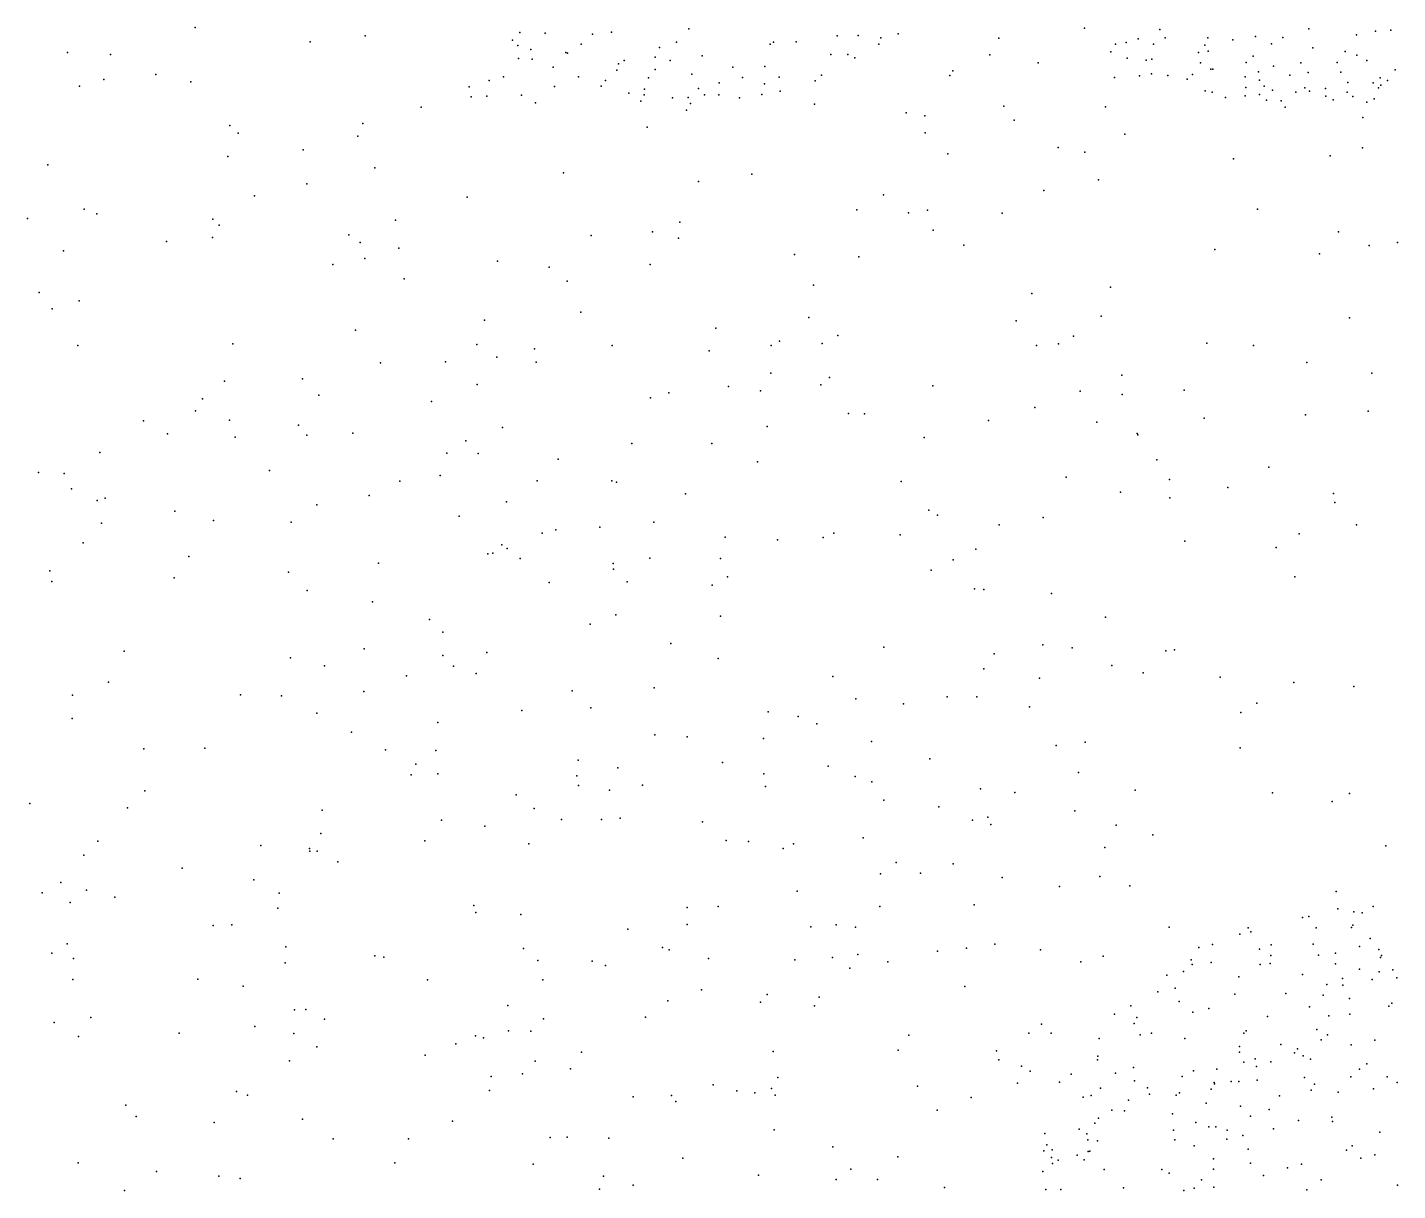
# Model space of a CAD drawing. Header units: metres. Extents: x -23.9 to 23.9, y -28.5 to 28.5.
# Drawn here: x -7.475 to -4.643, y -7.202 to -4.798 of the extents above; entities that cross this region are included whole.
import ezdxf

# ---------------------------------------------------------------- set-up
doc = ezdxf.new("R2010")
doc.units = ezdxf.units.M

msp = doc.modelspace()

# ---------------------------------------------------------------- linework, layer by layer
for p in [(-7.1281, -4.798, 5.2371), (-6.4571, -4.8087, -6.1256), (-6.405, -4.8096, -6.5965), (-6.3072, -4.8122, -5.9698), (-6.2676, -4.8081, -6.6942), (-6.1078, -4.8008, -5.8872), (-5.7576, -4.8145, -6.0776), (-5.6749, -4.8113, -6.3412), (-5.2897, -4.7998, -6.6909), (-5.1344, -4.8023, -3.1923), (-4.8261, -4.8012, -7.1985), (-4.7276, -4.8132, -2.8582), (-4.6884, -4.8055, -7.1519), (-4.6568, -4.8038, 7.8246), (-6.8905, -4.8279, 6.3792), (-6.7766, -4.8155, 9.3998), (-6.4723, -4.8241, -6.2322), (-6.4616, -4.8356, -6.3747), (-6.3301, -4.8323, -6.623), (-6.1688, -4.8397, 13.6178), (-6.1337, -4.8284, -6.703), (-5.94, -4.8329, -6.6746), (-5.9326, -4.8286, -5.9573), (-5.8863, -4.8276, 11.6634), (-5.8012, -4.8152, -6.6186), (-5.7148, -4.8327, -6.2502), (-5.7109, -4.8196, -6.4563), (-5.4673, -4.8201, -2.2204), (-5.2262, -4.8325, -6.93), (-5.2039, -4.8293, -6.5722), (-5.1792, -4.8216, -7.0374), (-5.1475, -4.8328, -6.5043), (-5.1233, -4.8194, -3.2892), (-5.0415, -4.835, -3.0673), (-5.0351, -4.8193, -6.405), (-4.9835, -4.8238, -2.9693), (-4.9363, -4.8169, -6.3765), (-4.9034, -4.8319, -7.1572), (-4.8797, -4.8188, -3.6446), (-4.818, -4.8401, -6.4073), (-7.3924, -4.8502, 11.0386), (-7.3036, -4.8538, -5.6324), (-6.4597, -4.8621, 13.2962), (-6.4345, -4.8438, -6.4489), (-6.4319, -4.8635, -6.3096), (-6.3621, -4.8501, -6.0867), (-6.359, -4.8515, -6.5479), (-6.2414, -4.8665, -6.009), (-6.1774, -4.8592, -6.6498), (-6.1462, -4.8662, -5.989), (-6.0801, -4.8568, -5.9654), (-5.8144, -4.8539, -6.5373), (-5.7791, -4.8543, -6.1382), (-5.7644, -4.8607, -6.4312), (-5.4854, -4.855, 11.8409), (-5.386, -4.8715, 18.3423), (-5.2355, -4.8488, -6.7684), (-5.2018, -4.8619, -6.6965), (-5.1627, -4.8658, 19.0301), (-5.1509, -4.8639, -6.9645), (-5.0541, -4.8501, -3.1354), (-5.0505, -4.8712, -3.2822), (-5.0344, -4.8469, -3.4614), (-4.9555, -4.8703, -3.0552), (-4.9412, -4.8575, -6.4359), (-4.8428, -4.8712, -3.5804), (-4.768, -4.8707, -2.9491), (-4.7514, -4.8475, -3.6336), (-4.7274, -4.8551, -7.1008), (-4.7065, -4.8667, -6.476), (-7.2097, -4.895, 15.4506), (-6.3881, -4.8799, -6.2355), (-6.2568, -4.8865, 9.0553), (-6.2531, -4.873, -6.6006), (-6.1773, -4.8849, 12.8309), (-6.1015, -4.8947, -6.5985), (-6.0171, -4.8803, -6.6188), (-5.9507, -4.8786, -6.0338), (-5.8335, -4.8968, -6.3876), (-5.5685, -4.8974, -1.8205), (-5.5621, -4.8878, 0.95), (-5.1763, -4.8982, 7.6777), (-5.1512, -4.894, -6.7957), (-5.1176, -4.8974, -6.6808), (-5.0666, -4.8955, -6.5855), (-5.0289, -4.8841, -7.0324), (-5.025, -4.8842, -6.5124), (-4.9305, -4.89, -3.4609), (-4.8991, -4.8778, -3.5265), (-4.8653, -4.8968, -3.0429), (-4.8278, -4.8914, -7.0542), (-4.76, -4.8904, -7.0339), (-4.6475, -4.8856, -3.5597), (-7.3676, -4.9195, 3.6774), (-7.3174, -4.9058, 7.071), (-7.1374, -4.9108, 12.9001), (-6.5621, -4.9206, 6.5593), (-6.5209, -4.9079, 3.8474), (-6.491, -4.9004, 11.9465), (-6.3856, -4.9202, 6.8637), (-6.3362, -4.9001, -6.3862), (-6.2889, -4.9193, -6.2715), (-6.2802, -4.9074, -6.158), (-6.1998, -4.9256, -6.4783), (-6.191, -4.9023, -6.0879), (-6.0881, -4.9242, -6.518), (-6.045, -4.9127, -6.0982), (-5.9972, -4.9016, -6.5525), (-5.9518, -4.9148, -6.5), (-5.9211, -4.9011, -6.1174), (-5.8469, -4.9081, -6.3032), (-5.2279, -4.9018, 12.1412), (-5.0781, -4.9051, -6.9208), (-4.9582, -4.9001, -7.0149), (-4.9566, -4.9223, -6.5958), (-4.9284, -4.9073, -3.1531), (-4.9188, -4.9193, -3.3196), (-4.9014, -4.9278, -3.2476), (-4.8344, -4.9228, -6.5814), (-4.7917, -4.924, -6.9497), (-4.7454, -4.9122, -6.5804), (-4.6931, -4.9129, -3.4975), (-4.6825, -4.9232, -6.8194), (-4.6789, -4.9021, -6.6013), (-4.6774, -4.9177, -6.6959), (-4.664, -4.9078, -3.0432), (-6.5575, -4.9414, 18.8315), (-6.5253, -4.9402, -4.932), (-6.4536, -4.9378, -1.9818), (-6.4249, -4.9537, 18.458), (-6.2321, -4.9342, -6.3879), (-6.2071, -4.9507, 3.2049), (-6.2001, -4.9376, -6.2446), (-6.1419, -4.9438, -6.3935), (-6.1091, -4.9431, -6.2015), (-6.1042, -4.9554, -6.3281), (-6.0756, -4.9375, 18.864), (-6.0457, -4.9374, -6.4601), (-6.0031, -4.9437, -6.3623), (-5.9572, -4.9366, -6.2568), (-5.9193, -4.93, -6.3617), (-5.0403, -4.9289, -6.7173), (-5.026, -4.9317, -6.8504), (-4.9985, -4.9432, -6.7816), (-4.9578, -4.9392, -6.6907), (-4.9281, -4.9368, -6.9079), (-4.914, -4.9481, -6.8221), (-4.8838, -4.95, -6.7122), (-4.853, -4.9317, -3.3738), (-4.8246, -4.9295, -3.1232), (-4.7914, -4.9403, -6.6948), (-4.776, -4.9474, -6.7764), (-4.7473, -4.9317, -6.8859), (-4.7351, -4.9408, -3.1325), (-4.7066, -4.9527, -3.2359), (-4.6914, -4.9459, -3.3557), (-6.6611, -4.9628, 14.8924), (-6.1129, -4.9692, 7.3934), (-5.848, -4.9568, 0.5055), (-5.6589, -4.9745, 9.0243), (-5.6202, -4.9806, 13.3437), (-5.4566, -4.9608, 14.0713), (-5.2464, -4.9621, 7.1313), (-4.875, -4.9628, 4.7802), (-4.7147, -4.9843, 15.0344), (-7.0569, -5.001, 18.7962), (-6.7815, -4.9967, 18.1387), (-6.1941, -5.0039, 14.4439), (-5.4357, -4.99, -2.5375), (-7.0397, -5.0165, -6.1344), (-6.7918, -5.0225, 5.612), (-5.6195, -5.016, 10.5017), (-5.2067, -5.0189, 1.0564), (-7.0605, -5.0649, 18.4233), (-6.9048, -5.0509, 2.671), (-5.5728, -5.0591, 19.0311), (-5.3442, -5.046, 8.5901), (-5.289, -5.0558, 9.2914), (-4.7823, -5.0636, 11.8536), (-4.7155, -5.0468, 15.5947), (-7.4327, -5.0821, 10.718), (-6.7569, -5.0885, 7.0279), (-4.9822, -5.0699, 14.4481), (-6.8972, -5.1214, -4.9002), (-6.3671, -5.0988, -6.1556), (-6.0877, -5.1163, -5.2382), (-5.9774, -5.1012, 0.1461), (-5.261, -5.1131, 10.6473), (-7.0057, -5.1464, 6.2293), (-6.5658, -5.1491, 12.5403), (-5.7056, -5.1441, 9.5497), (-5.3744, -5.135, -0.224), (-7.3581, -5.1736, 13.1466), (-5.7605, -5.1753, -0.1992), (-5.6539, -5.1814, 13.0561), (-5.6144, -5.1759, 11.6394), (-5.4605, -5.1818, 5.8058), (-4.9323, -5.1738, 8.0221), (-7.4751, -5.193, 13.7076), (-7.3317, -5.1836, 15.1407), (-7.0919, -5.1945, 3.7099), (-7.0788, -5.2067, 8.157), (-6.7142, -5.1964, 9.2898), (-6.1266, -5.2003, -1.5563), (-7.0923, -5.2325, 9.3295), (-6.8105, -5.2267, 5.9431), (-6.3099, -5.2283, 7.2039), (-6.1828, -5.2204, -2.8407), (-6.1289, -5.2336, -0.2848), (-5.6027, -5.2174, 7.8515), (-4.7647, -5.2206, 10.485), (-7.4004, -5.2595, -5.5229), (-7.1877, -5.2406, 2.9705), (-6.7871, -5.2426, 7.4979), (-6.7073, -5.2542, 6.4261), (-5.8895, -5.2672, -5.8347), (-5.5394, -5.248, 6.7404), (-5.0207, -5.257, 5.6675), (-4.8039, -5.266, 0.7999), (-4.7017, -5.2491, 3.3069), (-4.6432, -5.2423, 0.1604), (-6.844, -5.288, 14.8722), (-6.7773, -5.2756, -6.2321), (-6.5031, -5.2814, -1.8227), (-6.3967, -5.2935, 13.7854), (-6.1877, -5.288, 11.2859), (-5.7564, -5.272, 14.1162), (-6.6966, -5.3175, 3.5886), (-6.3592, -5.3227, 10.8722), (-7.4509, -5.346, 8.9767), (-5.8504, -5.3306, -2.8932), (-5.3992, -5.3483, -2.6383), (-5.2363, -5.3348, 7.8444), (-7.424, -5.3796, 14.1003), (-7.368, -5.3629, 5.0524), (-6.5303, -5.4034, -2.5469), (-6.3313, -5.3864, 6.134), (-5.8596, -5.3973, -0.4837), (-5.4314, -5.4047, 4.717), (-5.2552, -5.3946, 5.2851), (-4.7423, -5.3983, 0.4623), (-6.7967, -5.4241, 11.4018), (-6.0519, -5.4197, 4.9248), (-5.8001, -5.4347, -5.2336), (-5.3127, -5.4363, -5.7547), (-7.371, -5.4558, 6.3321), (-7.0508, -5.4519, -0.4881), (-6.5461, -5.4535, -4.9396), (-6.4269, -5.4625, 6.7381), (-6.2661, -5.4552, 9.9187), (-5.9379, -5.4554, 10.3534), (-5.9208, -5.4466, 13.386), (-5.8322, -5.4514, 4.6514), (-5.3893, -5.4552, -1.8129), (-5.3438, -5.4518, 14.1961), (-5.0374, -5.4507, 14.3895), (-4.9407, -5.4558, 9.4897), (-6.7449, -5.4913, 8.3168), (-6.6111, -5.4892, -2.1938), (-6.5048, -5.4794, 14.6181), (-6.4235, -5.4896, 12.629), (-6.0655, -5.4668, 0.6769), (-4.8301, -5.4908, 15.689), (-5.9381, -5.5129, -1.5401), (-5.8171, -5.5217, 9.8421), (-5.2125, -5.5166, 12.2408), (-4.6963, -5.5127, 14.3516), (-7.0678, -5.5289, 8.5615), (-6.9064, -5.5246, 10.9911), (-6.5455, -5.5361, 11.7285), (-6.0259, -5.5404, 5.4956), (-5.9595, -5.5489, 6.9787), (-5.8347, -5.5368, 11.1664), (-5.6035, -5.5388, 10.3127), (-5.2989, -5.5496, -2.3487), (-5.0839, -5.5475, 0.4628), (-7.1133, -5.5655, 6.7168), (-6.8728, -5.5579, 4.2749), (-6.6397, -5.5715, 7.287), (-6.1874, -5.5634, 10.6288), (-6.1492, -5.553, 6.4757), (-5.2123, -5.5566, 0.116), (-7.1276, -5.5906, 5.2691), (-5.7777, -5.5961, -6.3111), (-5.7449, -5.5965, 0.7105), (-5.3926, -5.5833, 8.3798), (-5.0424, -5.6058, 4.9601), (-4.8333, -5.599, 5.9904), (-4.7039, -5.5915, 12.1391), (-7.2348, -5.6113, -5.5507), (-7.0575, -5.6099, -0.959), (-6.915, -5.6204, 14.5703), (-6.4929, -5.6251, -0.2969), (-5.946, -5.6232, 11.6262), (-5.4883, -5.6108, 11.9537), (-5.2644, -5.6138, 5.5841), (-7.1855, -5.6381, -2.2468), (-7.0459, -5.645, 14.0123), (-6.8974, -5.6409, 7.6808), (-6.8025, -5.637, -6.0593), (-6.5685, -5.6522, 8.6077), (-6.2256, -5.6582, -6.1642), (-6.0603, -5.6581, 14.7009), (-5.6211, -5.6459, -2.7338), (-5.1811, -5.6374, 9.6475), (-5.1797, -5.6401, 10.5869), (-7.3254, -5.6764, 0.0179), (-6.6082, -5.6782, 5.6866), (-6.5432, -5.6786, 3.9307), (-6.3782, -5.6903, -5.196), (-5.1404, -5.692, 7.7903), (-7.4525, -5.7181, 5.2814), (-7.3988, -5.7201, 10.992), (-6.975, -5.7141, 11.4851), (-5.9657, -5.696, -5.0891), (-4.9089, -5.707, 9.8743), (-6.7051, -5.7356, 10.6069), (-6.6222, -5.7242, 13.9834), (-6.4213, -5.7355, -2.4767), (-6.2668, -5.7353, 12.0298), (-6.2574, -5.7382, -1.7521), (-5.6689, -5.7367, 14.6833), (-5.3281, -5.7274, 8.8434), (-5.1142, -5.7324, 14.1499), (-4.9939, -5.7492, 5.2805), (-7.3842, -5.7514, 3.3528), (-7.3312, -5.7758, -1.5601), (-7.3147, -5.7713, 10.6054), (-6.7688, -5.7655, 6.9889), (-6.1147, -5.7618, 12.5738), (-5.2157, -5.7585, -5.3653), (-5.1137, -5.7703, -5.7332), (-4.7751, -5.7613, 16.0345), (-7.1703, -5.7979, 3.7639), (-6.8769, -5.7845, -5.2829), (-6.4847, -5.7786, 4.5415), (-5.6116, -5.7957, 5.7774), (-5.5939, -5.8062, 10.5277), (-4.7728, -5.7797, 10.931), (-7.3221, -5.8225, -2.5842), (-7.0901, -5.817, 3.0712), (-6.9297, -5.8207, 5.68), (-6.5825, -5.8082, 0.3155), (-6.2921, -5.8311, 13.503), (-6.1805, -5.8203, 4.7036), (-5.4661, -5.8263, -2.1372), (-5.3754, -5.811, 14.456), (-4.7277, -5.8263, 8.2432), (-6.4113, -5.8436, 9.5669), (-6.3825, -5.8363, -2.0557), (-6.0331, -5.8514, 5.6491), (-5.9247, -5.8574, 12.139), (-5.8299, -5.852, -1.7748), (-5.808, -5.8431, 10.7921), (-5.6709, -5.8465, 9.2292), (-5.0824, -5.8599, 4.6982), (-4.846, -5.8447, 15.3225), (-7.3596, -5.8636, 4.4488), (-6.5236, -5.886, 14.4356), (-6.5132, -5.8849, -5.5356), (-6.4942, -5.8675, -6.1402), (-6.4832, -5.8748, 9.011), (-5.5147, -5.8766, 6.2994), (-4.8936, -5.8729, 16.5273), (-7.1417, -5.8915, 11.2164), (-6.7494, -5.9053, 11.7773), (-6.4565, -5.8959, 15.5114), (-6.2642, -5.906, 5.376), (-6.2639, -5.9177, 15.1619), (-6.1885, -5.8949, 0.7072), (-6.0425, -5.8955, 6.5274), (-5.5618, -5.8986, 0.6392), (-7.4286, -5.9212, -1.1922), (-7.4245, -5.9433, 3.9478), (-7.1715, -5.9358, 2.6877), (-6.9351, -5.9241, -1.7354), (-6.3964, -5.9455, 3.7537), (-6.2351, -5.9439, 4.292), (-6.0279, -5.9336, -2.5264), (-5.6072, -5.9199, 7.9904), (-4.8549, -5.9333, 6.1182), (-6.8965, -5.9616, -2.34), (-6.0594, -5.951, 6.0554), (-5.5173, -5.9586, 9.7642), (-5.4983, -5.9597, 12.4186), (-5.3579, -5.968, 8.2315), (-6.7617, -5.9856, 7.4855), (-6.6441, -6.0219, -6.6828), (-6.3119, -6.0317, 5.0488), (-6.2585, -6.012, -0.4881), (-6.0422, -6.015, 15.8369), (-5.2469, -6.0168, 12.1433), (-6.6165, -6.0478, 8.636), (-7.2753, -6.0873, 10.4511), (-6.7793, -6.0824, 10.1681), (-6.145, -6.0717, 11.8179), (-5.7047, -6.0788, 14.7153), (-5.3759, -6.0742, -5.1725), (-5.3157, -6.0807, 0.136), (-5.1221, -6.0865, 9.8024), (-5.1043, -6.0845, 11.0587), (-6.9316, -6.1012, 0.0449), (-6.8607, -6.1173, 2.9199), (-6.6163, -6.0964, 5.6506), (-6.5256, -6.0901, 8.0176), (-6.0472, -6.1021, 14.9599), (-5.477, -6.0929, 4.4407), (-5.2338, -6.1167, 14.2261), (-6.6914, -6.138, 15.1232), (-6.5946, -6.1185, 14.1764), (-6.5473, -6.1332, 13.8299), (-5.81, -6.1399, 0.6512), (-5.4978, -6.1239, -2.457), (-5.383, -6.1428, 14.5464), (-5.1687, -6.1318, 16.0051), (-5.0097, -6.141, 4.891), (-7.3078, -6.1515, 6.0827), (-6.7799, -6.1704, -1.9797), (-6.3492, -6.1689, -5.3902), (-6.1793, -6.163, -2.0336), (-4.8571, -6.152, 15.6362), (-4.7332, -6.1603, 12.0734), (-7.382, -6.1785, -6.5507), (-7.0347, -6.1774, 6.8658), (-6.9497, -6.1796, -6.4883), (-5.7626, -6.1858, 11.3073), (-5.6638, -6.1962, 15.5877), (-5.5737, -6.1816, 12.9594), (-5.5127, -6.1819, -0.2883), (-5.4036, -6.2026, 9.4026), (-4.9337, -6.195, 14.413), (-7.3823, -6.2264, -5.9902), (-6.8768, -6.2157, -5.9547), (-6.4534, -6.21, 0.2428), (-6.3103, -6.2046, 9.1115), (-5.9441, -6.2129, -6.721), (-5.8819, -6.2221, 5.6747), (-4.9668, -6.2142, 9.1957), (-6.8055, -6.2547, 3.453), (-6.6266, -6.2345, 15.9318), (-5.843, -6.2372, 13.3338), (-6.1779, -6.2599, 0.5137), (-6.1114, -6.2642, 6.4801), (-5.9536, -6.268, 11.6037), (-5.7305, -6.2742, 9.5618), (-5.3487, -6.2823, 8.5173), (-5.2883, -6.275, -1.9902), (-4.9685, -6.2872, 16.758), (-7.2341, -6.2894, 6.5609), (-7.1084, -6.2879, -1.4653), (-6.7352, -6.2911, 4.8636), (-6.6311, -6.2923, -6.9104), (-6.3363, -6.3125, 16.0906), (-5.61, -6.3095, -1.6685), (-6.6816, -6.3429, -0.6834), (-6.672, -6.3206, 7.6671), (-6.6265, -6.3406, -5.7038), (-6.2545, -6.3285, 14.5525), (-6.0383, -6.3176, -1.6958), (-5.9527, -6.3411, 4.6395), (-5.8196, -6.3249, -5.1429), (-5.3027, -6.3379, 6.4672), (-6.3396, -6.3449, 8.2256), (-6.3359, -6.3647, -2.4463), (-6.2039, -6.3644, 3.9821), (-5.9491, -6.3673, -0.2923), (-5.7638, -6.3464, -2.8002), (-5.7293, -6.3573, 7.9058), (-5.5049, -6.372, 5.6188), (-7.2323, -6.3761, 2.47), (-6.4645, -6.384, 8.6142), (-6.272, -6.3746, 5.9953), (-5.7047, -6.3954, 0.2906), (-5.4339, -6.3791, -2.7074), (-5.1855, -6.3743, 5.3991), (-4.9014, -6.3802, 11.1046), (-4.778, -6.3983, 6.9672), (-4.7419, -6.3814, 9.6948), (-7.4699, -6.4021, 10.3051), (-7.2685, -6.4109, 0.078), (-6.8658, -6.4161, -0.115), (-6.4277, -6.4126, 13.993), (-5.5911, -6.4092, 15.2625), (-5.3099, -6.4174, 12.4835), (-6.6189, -6.4364, 14.8891), (-6.5299, -6.449, 3.6132), (-6.371, -6.435, -1.9633), (-6.2884, -6.4351, -6.9891), (-6.2496, -6.4325, 4.467), (-6.0798, -6.4401, 5.2613), (-5.5212, -6.4367, 13.6334), (-5.4897, -6.4302, 10.0713), (-5.4838, -6.4453, 4.6537), (-5.2248, -6.4472, 4.8886), (-7.3297, -6.48, 5.4082), (-6.8683, -6.4641, 11.7011), (-6.6533, -6.4794, 10.089), (-6.4383, -6.4854, 6.6427), (-6.031, -6.4789, -0.9204), (-5.9847, -6.4805, 10.9933), (-5.8918, -6.4857, 8.1909), (-5.7478, -6.4731, -6.5403), (-5.149, -6.4672, 15.8563), (-7.3586, -6.509, -5.796), (-6.9926, -6.489, 6.0214), (-6.8917, -6.4949, 15.6683), (-6.8915, -6.5009, -1.7622), (-6.8761, -6.5004, 6.6689), (-5.9129, -6.4948, 6.8568), (-5.2477, -6.4928, 12.8651), (-4.6671, -6.4894, 12.156), (-7.1555, -6.5361, -6.609), (-6.8337, -6.5229, -2.1228), (-5.6794, -6.5242, -0.9338), (-5.5613, -6.5269, 7.3276), (-7.4061, -6.5655, -2.6626), (-7.0072, -6.56, -5.9864), (-5.7119, -6.5478, -6.1932), (-5.6291, -6.5461, 16.6724), (-5.46, -6.5552, -5.7834), (-5.2582, -6.5527, -1.7865), (-7.4449, -6.5865, 4.2271), (-7.3531, -6.5815, 10.7513), (-7.2947, -6.5959, 11.3161), (-6.9545, -6.5875, 5.4187), (-5.8839, -6.5832, 13.8476), (-5.3415, -6.574, 14.998), (-5.1963, -6.5724, 10.9379), (-4.7701, -6.5842, 14.8732), (-7.3867, -6.6064, -6.8826), (-6.9573, -6.6182, -11.5111), (-6.552, -6.6129, 6.2861), (-6.1116, -6.6171, 10.5802), (-6.0472, -6.6148, 8.6515), (-5.713, -6.6152, 17.0004), (-5.5182, -6.6113, 8.8172), (-4.7662, -6.62, 20.2908), (-4.7333, -6.6259, 20.4405), (-4.6931, -6.6151, 20.3325), (-7.0909, -6.6542, 10.5376), (-7.0525, -6.6528, -2.4229), (-6.5479, -6.6277, 2.0486), (-6.4553, -6.6314, 11.6338), (-6.1115, -6.6525, 5.5649), (-5.8036, -6.6532, 9.1604), (-4.8392, -6.6375, 20.4363), (-4.8261, -6.6358, 20.2113), (-4.7354, -6.6539, 15.5953), (-4.7162, -6.6282, 20.1725), (-6.2337, -6.6621, 7.0284), (-5.8558, -6.6569, 14.411), (-5.7633, -6.6574, 7.5934), (-5.1151, -6.6576, 17.2458), (-4.9692, -6.6724, 20.2377), (-4.9515, -6.6588, 20.3449), (-4.9465, -6.6676, 20.4354), (-4.8112, -6.6589, 20.1128), (-4.7378, -6.6587, 20.556), (-4.6993, -6.6809, 18.3971), (-7.4246, -6.7118, 3.7341), (-7.3928, -6.6923, -1.538), (-6.9406, -6.6983, 1.9511), (-6.4499, -6.7017, 16.0913), (-6.1625, -6.7, 7.6975), (-6.1484, -6.7049, 9.8143), (-5.5937, -6.7073, 5.7235), (-5.534, -6.7008, 16.3429), (-5.475, -6.6929, -0.6107), (-5.3811, -6.7045, 10.4727), (-5.0534, -6.6998, 20.3284), (-5.0257, -6.6938, 20.4139), (-4.9286, -6.703, -2.005), (-4.9043, -6.6941, 20.0673), (-4.8171, -6.6927, 20.6251), (-4.7712, -6.7118, 19.9807), (-4.7218, -6.6975, 18.2248), (-4.6814, -6.7039, 19.9889), (-7.3796, -6.7225, 1.3977), (-6.9422, -6.7316, 2.812), (-6.7568, -6.7172, 15.0273), (-6.7384, -6.7195, 3.3146), (-6.4197, -6.7265, -2.4824), (-6.3077, -6.7282, -0.4487), (-6.2802, -6.7371, 10.2722), (-6.0673, -6.7225, 3.2554), (-5.8885, -6.7251, 7.2078), (-5.8109, -6.7204, 9.5956), (-5.7588, -6.7145, -5.8899), (-5.6965, -6.7292, -0.3534), (-5.2976, -6.7292, -5.385), (-5.2513, -6.718, 1.5655), (-5.0696, -6.7254, 20.2177), (-5.0674, -6.7349, 20.485), (-5.0281, -6.7308, 20.1029), (-4.9272, -6.7346, 11.9172), (-4.9065, -6.7326, 12.3305), (-4.9047, -6.7163, 20.6307), (-4.8061, -6.7154, 8.7807), (-4.7709, -6.7338, 18.4782), (-4.6778, -6.7203, 18.1006), (-4.6758, -6.7162, 18.5786), (-7.3814, -6.766, -11.3073), (-7.1231, -6.7655, -1.7566), (-6.6481, -6.7663, 1.4933), (-6.4097, -6.7665, -6.9705), (-5.7753, -6.7426, 6.0683), (-5.1195, -6.757, 20.405), (-5.0854, -6.7495, 1.2366), (-4.9708, -6.7606, 19.9898), (-4.8394, -6.7554, 19.9324), (-4.7567, -6.7636, 18.5868), (-4.7213, -6.7446, 11.6364), (-4.6953, -6.7658, 18.0203), (-4.681, -6.7498, 20.722), (-4.6528, -6.7457, 18.663), (-4.6442, -6.7626, 19.9125), (-7.0294, -6.7798, 1.4062), (-6.0816, -6.7871, -5.5007), (-5.9457, -6.7966, -6.7805), (-5.5373, -6.7804, 12.0059), (-5.1381, -6.7914, 20.1431), (-5.1027, -6.7837, 20.5439), (-4.9793, -6.7962, 20.6998), (-4.8739, -6.7945, 18.396), (-4.7892, -6.7759, 18.1259), (-4.756, -6.7776, 19.8831), (-6.482, -6.8193, -5.6917), (-6.1515, -6.8098, 2.1651), (-5.9595, -6.813, 3.6288), (-5.8483, -6.8204, 11.799), (-5.8387, -6.8027, 5.2478), (-5.1945, -6.8202, 20.4403), (-5.0944, -6.8115, 20.0242), (-5.0327, -6.8258, 19.9404), (-4.8246, -6.8222, 17.1541), (-4.7965, -6.7985, 20.7821), (-4.742, -6.805, 10.0352), (-4.6611, -6.8207, 20.8072), (-4.6549, -6.8148, 17.9287), (-7.3441, -6.8442, 2.6106), (-6.9233, -6.8289, 0.3422), (-6.8993, -6.8281, 3.7906), (-6.8611, -6.848, -11.993), (-6.4081, -6.8471, -1.2391), (-6.1976, -6.844, 10.8741), (-5.2281, -6.8375, 20.316), (-5.1819, -6.8444, 8.5268), (-5.0664, -6.8335, 20.6815), (-4.9115, -6.8423, 18.4655), (-4.7848, -6.8412, 18.6902), (-4.7418, -6.8376, 19.8158), (-7.4196, -6.855, -12.0328), (-7.1617, -6.8768, -6.0275), (-7.0051, -6.863, -6.4061), (-6.9242, -6.8776, 2.281), (-6.5486, -6.8824, 10.5679), (-6.4809, -6.8719, -11.3823), (-6.4345, -6.873, 5.9045), (-5.6533, -6.8809, 15.3162), (-5.4049, -6.8767, 10.011), (-5.3788, -6.858, 13.7248), (-5.3591, -6.8771, -1.0874), (-5.1873, -6.8565, 20.5569), (-5.175, -6.8803, 20.0201), (-5.1515, -6.8769, 20.6459), (-4.9608, -6.877, 15.9173), (-4.9555, -6.8721, 20.8042), (-4.8098, -6.8695, 20.8573), (-4.7874, -6.8805, 17.9569), (-7.3696, -6.8839, -3.6924), (-6.8768, -6.9052, -10.9506), (-6.5896, -6.8991, 2.9085), (-6.5326, -6.8868, 2.4492), (-5.2596, -6.8875, 20.3793), (-5.0823, -6.8879, 10.5297), (-4.9699, -6.9042, 18.3789), (-4.8842, -6.9002, 18.0388), (-4.8499, -6.909, 18.6962), (-4.8005, -6.8905, 0.7084), (-4.7389, -6.9011, 18.7994), (-4.6896, -6.8916, 20.8735), (-6.9332, -6.9337, 10.685), (-6.653, -6.9221, -0.3017), (-6.4257, -6.9344, 17.2618), (-6.33, -6.9164, 14.8812), (-5.9333, -6.915, 1.6427), (-5.6749, -6.912, 12.3628), (-5.472, -6.913, 0.7286), (-5.4672, -6.9319, 1.8717), (-5.2632, -6.932, 20.5076), (-5.2621, -6.9241, 20.1483), (-4.9698, -6.9158, 18.252), (-4.9608, -6.9367, 20.9861), (-4.9375, -6.93, 18.1101), (-4.9049, -6.9361, 21.2327), (-4.8557, -6.9176, 20.914), (-4.8379, -6.9238, 21.1231), (-4.8229, -6.9306, 20.9978), (-6.5163, -6.9667, 16.9168), (-6.4514, -6.9606, -11.7101), (-6.3522, -6.9504, 11.2406), (-5.4201, -6.9449, 5.437), (-5.4023, -6.9552, 11.5455), (-5.3174, -6.9615, 20.3359), (-5.2262, -6.9597, 12.1872), (-5.1884, -6.9475, 19.9701), (-5.0879, -6.9662, 21.18), (-5.0645, -6.955, 21.014), (-5.0164, -6.951, 21.2409), (-4.9347, -6.9456, 18.6091), (-4.7397, -6.9669, 21.2901), (-4.7218, -6.9515, 1.0373), (-4.7065, -6.9401, 20.9611), (-4.6643, -6.9674, 21.2174), (-6.5198, -6.9955, 0.4652), (-6.0573, -6.9839, 12.2118), (-6.0086, -6.9957, 4.5473), (-5.9367, -6.9909, 15.8874), (-5.924, -6.9683, 17.1182), (-5.6354, -6.9864, 4.0833), (-5.4282, -6.9803, -2.7237), (-5.3419, -6.9781, -6.0892), (-5.2566, -6.9902, 20.6225), (-5.1864, -6.9753, 12.6597), (-5.1595, -6.9898, 21.0043), (-5.0283, -6.9923, 7.1823), (-5.0218, -6.9786, 18.3784), (-5.0211, -6.9817, -5.5396), (-4.9871, -6.9766, 18.5358), (-4.9708, -6.977, 21.3292), (-4.9331, -6.9737, 19.7611), (-4.835, -6.9687, 18.7708), (-4.8216, -6.9945, 21.3925), (-4.8149, -6.9822, 19.7217), (-4.6923, -6.9917, 18.8928), (-4.6437, -6.9788, 19.7213), (-7.0427, -6.9974, 3.4106), (-7.0203, -7.0051, 11.0054), (-6.223, -7.0087, 5.1539), (-6.1438, -7.0055, 11.8581), (-6.135, -7.0182, 4.1093), (-5.9716, -7.0004, 0.9187), (-5.9295, -7.0052, -2.8134), (-5.5245, -7.0095, 4.5471), (-5.2927, -7.0092, -0.6347), (-5.2763, -7.0054, 20.046), (-5.1987, -7.0156, 21.2007), (-5.1559, -7.0027, 20.7674), (-5.1002, -7.0053, 21.3133), (-5.0938, -6.9999, 11.7614), (-5.0383, -7.0213, 18.2731), (-4.887, -7.0065, 17.938), (-4.7659, -6.9991, 18.8516), (-7.2718, -7.0257, 0.407), (-7.2503, -7.0491, 3.0905), (-5.5947, -7.0362, 17.4459), (-5.2338, -7.0362, 20.9922), (-5.2076, -7.0374, 20.8776), (-5.108, -7.0434, 21.3943), (-4.9673, -7.0277, 21.4331), (-4.9469, -7.0485, 18.6926), (-4.9082, -7.0343, 1.5632), (-4.7784, -7.0502, 17.8213), (-7.089, -7.0615, -4.0922), (-6.9066, -7.0544, 3.0464), (-6.5962, -7.0589, 10.8788), (-5.9314, -7.0768, 11.46), (-5.3012, -7.0751, 20.6079), (-5.2683, -7.0627, 21.1911), (-5.2612, -7.0526, 20.695), (-5.1063, -7.0772, 19.8055), (-5.0596, -7.0612, 18.3529), (-5.0331, -7.0706, 19.7567), (-5.0183, -7.0707, 18.1151), (-4.9949, -7.0775, 17.4189), (-4.8992, -7.0745, 18.7736), (-4.8479, -7.0575, 19.6931), (-4.7777, -7.0595, 21.479), (-6.8428, -7.0952, 17.2061), (-6.6872, -7.0952, -6.0136), (-6.3944, -7.0928, 6.1805), (-6.3592, -7.0917, -2.7789), (-6.2733, -7.0935, 2.7817), (-5.372, -7.084, 20.3323), (-5.3681, -7.1074, 20.2077), (-5.2854, -7.0847, 20.9137), (-5.2832, -7.0974, 8.1887), (-5.263, -7.0996, 21.3179), (-5.1032, -7.0971, 21.4733), (-4.996, -7.0961, 18.0369), (-4.963, -7.0882, 21.5204), (-4.6797, -7.0816, 17.7505), (-6.1206, -7.1353, -5.0961), (-5.81, -7.1116, 14.4407), (-5.6761, -7.1323, 8.9835), (-5.3743, -7.1198, 20.4216), (-5.3579, -7.1335, 20.9823), (-5.3569, -7.118, 21.0807), (-5.3049, -7.1293, 20.6817), (-5.2826, -7.1212, 19.9757), (-5.279, -7.121, 5.7877), (-5.063, -7.1098, 18.4712), (-5.023, -7.1364, 9.9756), (-4.9519, -7.1164, 17.962), (-4.7484, -7.1183, 6.6594), (-4.7364, -7.1095, 0.1861), (-4.7188, -7.1355, 19.6503), (-4.6899, -7.1282, 18.9587), (-7.3703, -7.1449, -6.6632), (-7.2081, -7.163, -12.1367), (-6.7158, -7.1449, -6.4374), (-6.4294, -7.1477, 15.7324), (-5.7733, -7.1577, 1.9055), (-5.3759, -7.1625, 21.239), (-5.356, -7.1465, 14.9845), (-5.3441, -7.1394, 20.5615), (-5.2907, -7.1389, 20.7972), (-5.2493, -7.1588, 21.439), (-5.1302, -7.1588, 19.7897), (-5.0234, -7.1578, 19.7152), (-4.9471, -7.1452, 21.5858), (-4.8701, -7.1549, 17.8423), (-4.8416, -7.1477, 18.8619), (-7.0796, -7.1721, -2.3519), (-7.0355, -7.1774, -3.5086), (-6.2844, -7.1724, 4.6758), (-6.2227, -7.1913, 1.2634), (-5.9636, -7.1705, 16.5302), (-5.8031, -7.1792, 3.0921), (-5.7181, -7.1791, -0.1846), (-5.115, -7.1664, 21.5521), (-5.0482, -7.1801, 18.1049), (-4.9199, -7.1713, 18.7969), (-4.8011, -7.1798, 17.7904), (-4.6428, -7.1913, 19.1957), (-7.2744, -7.2018, 2.4311), (-6.2924, -7.199, -5.3855), (-5.5793, -7.196, -6.2338), (-5.3701, -7.1999, 13.0626), (-5.3392, -7.2001, 20.7613), (-5.2096, -7.1966, 21.5165), (-5.085, -7.2022, 18.2218), (-5.0634, -7.1969, 18.5455), (-5.0227, -7.1952, 18.6546), (-4.8307, -7.2003, 14.8673)]:
    msp.add_point(p)

doc.saveas('drawing.dxf')
